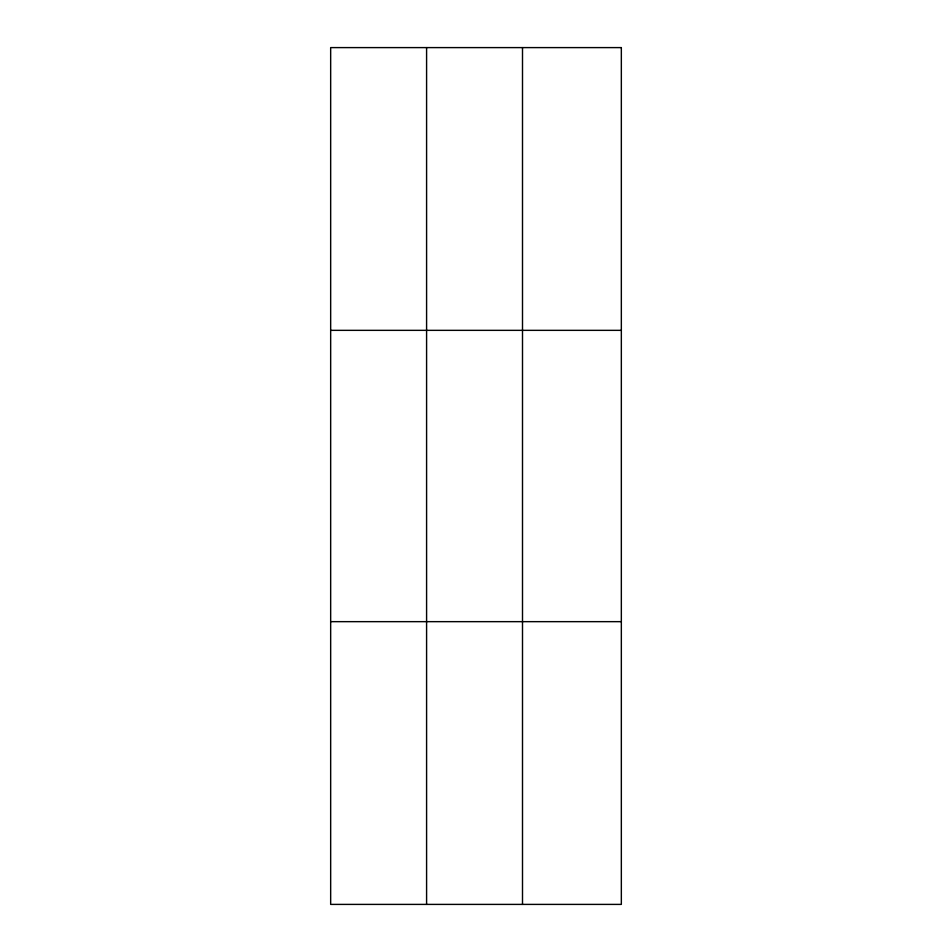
<?xml version="1.0" encoding="UTF-8"?>
<svg xmlns="http://www.w3.org/2000/svg" width="952" height="952" viewBox="0 0 952 952"><rect width="100%" height="100%" fill="white"/><g stroke="black" fill="none" stroke-linecap="round" stroke-linejoin="round"><path stroke-width="1.43" d="M330.665 330.344L621.335 330.344M330.665 621.656L621.335 621.656M522.505 47.6L522.505 904.4M426.591 47.6L426.591 904.4M621.335 47.6L621.335 904.4L330.665 904.4L330.665 47.6L621.335 47.6"/></g></svg>
